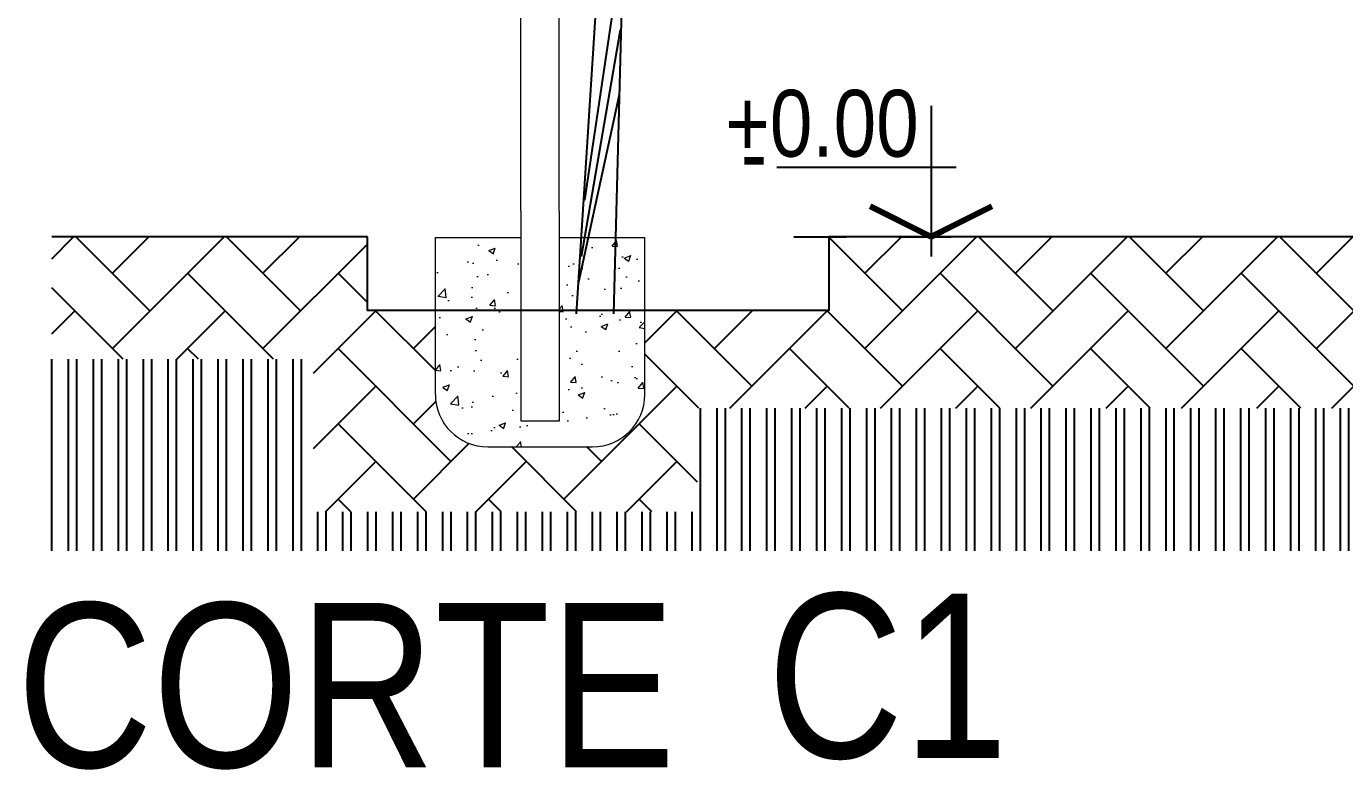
# Model space of a CAD drawing. Header units: millimetres. Extents: x 221 to 543, y -43 to 148.
# Drawn here: x 276.444 to 278.961, y 54.379 to 55.798 of the extents above; entities that cross this region are included whole.
import ezdxf
from ezdxf.enums import TextEntityAlignment as Align

# ---------------------------------------------------------------- set-up
doc = ezdxf.new("R2010")
doc.units = ezdxf.units.MM
doc.linetypes.add('DASHED', pattern=[19.05, 12.7, -6.35])
doc.linetypes.add('HIDDEN2', pattern=[4.7625, 3.175, -1.5875])
for name, color, linetype in [('0-4', 4, 'Continuous'), ('10-M-A-100', 3, 'Continuous'), ('10-NIVELES EN CORTE', 7, 'Continuous'), ('10-SOLADOS', 15, 'Continuous')]:
    doc.layers.add(name, color=color, linetype=linetype)
doc.styles.add('gardel', font='ARIALN.TTF')
doc.styles.add('NARROW', font='ARIALN.TTF')

# ---------------------------------------------------------------- blocks, each defined once
blk = doc.blocks.new('ARV08')
for p, q in [((-0.1693, 2.7256), (-0.0964, 0.0044)), ((0.056, 0.6097), (-0.1542, 2.0276)), ((0.1007, 0.0044), (-0.0259, 1.9665)), ((0.0744, 0.3084), (-0.1332, 1.5161)), ((0.0875, 0.1749), (-0.1279, 1.1723))]:
    blk.add_line(p, q)
blk = doc.blocks.new('cesto')
at = {"linetype": 'Continuous', "lineweight": 0}
h = blk.add_hatch(dxfattribs=at)
h.set_pattern_fill('NET', scale=0.200348, style=0)
h.set_pattern_definition([(0, (1071.191474, 99.407682), (0, 0.0250435), []), (90, (1071.191474, 99.407682), (-0.0250435, 2e-18), [])])
h.paths.add_polyline_path([(1081.5466, 100.2829), (1081.5466, 99.9764), (1081.7126, 99.9764), (1081.8976, 99.9764), (1081.8976, 100.2829)])
h = blk.add_hatch(dxfattribs=at)
h.set_pattern_fill('AR-CONC', scale=0.018, style=0)
h.set_pattern_definition([(50, (1073.17223, 108.05785), (0.1291068, -0.0112954), [0.0135, -0.1485]), (355, (1073.17223, 108.05785), (-0.0249752, 0.1353946), [0.0108, -0.1188]), (100.4514, (1073.18299, 108.05691), (0.1041317, 0.1240991), [0.0114732, -0.1262056]), (46.1842, (1073.17223, 108.09385), (0.1921034, -0.0297934), [0.02025, -0.22275]), (96.6356, (1073.18824, 108.09136), (0.1682393, 0.1753412), [0.0172099, -0.1893083]), (351.1842, (1073.17223, 108.09385), (0.168239, 0.1753413), [0.0162, -0.1782]), (21, (1073.19023, 108.08485), (0.1074433, -0.0724714), [0.0135, -0.1485]), (326, (1073.19023, 108.08485), (0.0437968, 0.130527), [0.0108, -0.1188]), (71.4514, (1073.19918, 108.07881), (0.1512401, 0.0580555), [0.0114732, -0.1262056]), (37.5, (1073.17223, 108.057848), (0.00218877, 0.0599209), [0, -0.11736, 0, -0.1206, 0, -0.11925]), (7.5, (1073.17223, 108.05785), (0.04735252, 0.0709941), [0, -0.06876, 0, -0.11466, 0, -0.04545]), (327.5, (1073.13209, 108.05785), (0.09608804, -0.00405988), [0, -0.045, 0, -0.1404, 0, -0.1863]), (317.5, (1073.11409, 108.05785), (0.1049735, 0.0180189), [0, -0.0585, 0, -0.09324, 0, -0.1323])])
h.paths.add_polyline_path([(1081.9221, 98.7063, 0.093453), (1081.8372, 98.7152), (1081.8368, 98.7051), (1081.8088, 98.7156), (1081.8374, 98.7252), (1081.8372, 98.7152, -0.093453), (1081.9221, 98.7063), (1081.9221, 98.8019), (1081.7588, 98.8019), (1081.7588, 98.4519), (1081.6853, 98.4519), (1081.6853, 98.8019), (1081.5221, 98.8019), (1081.5221, 98.5019, 0.414214), (1081.6221, 98.4019), (1081.8221, 98.4019, 0.414214), (1081.9221, 98.5019)])
at = {"color": 7, "linetype": 'Continuous', "lineweight": 0}
for p, q in [((1081.5221, 100.3019), (1081.5221, 100.2829)), ((1081.5221, 100.3019), (1081.9221, 100.3019)), ((1081.5221, 100.2829), (1081.9221, 100.2829)), ((1081.5221, 100.2829), (1081.5221, 99.9764)), ((1081.5466, 100.2829), (1081.5466, 99.9764)), ((1081.8976, 99.9764), (1081.8976, 100.2829)), ((1081.9221, 100.3019), (1081.9221, 100.2829)), ((1081.9221, 99.9764), (1081.9221, 100.2829)), ((1081.5221, 99.9764), (1081.5221, 99.9519)), ((1081.5221, 99.9764), (1081.7126, 99.9764)), ((1081.7126, 99.9764), (1081.9221, 99.9764)), ((1081.9221, 99.9764), (1081.9221, 99.9519)), ((1081.5221, 99.9519), (1081.9221, 99.9519)), ((1081.6853, 98.8519), (1081.6853, 99.9519)), ((1081.7588, 98.8519), (1081.7588, 99.9519)), ((1081.6853, 98.4519), (1081.7588, 98.4519)), ((1081.6853, 98.4019), (1081.7588, 98.4019))]:
    blk.add_line(p, q, dxfattribs=at)
at = {"color": 7, "linetype": 'DASHED', "lineweight": 0}
for p, q in [((1081.6853, 98.8519), (1081.6853, 98.4519)), ((1081.7588, 98.8519), (1081.7588, 98.4519)), ((1081.5221, 98.8019), (1081.6853, 98.8019)), ((1081.5221, 98.5019), (1081.5221, 98.8019)), ((1081.7588, 98.8019), (1081.9221, 98.8019)), ((1081.9221, 98.5019), (1081.9221, 98.8019)), ((1081.6221, 98.4019), (1081.8221, 98.4019))]:
    blk.add_line(p, q, dxfattribs=at)
for centre, start, end in [((1081.6221, 98.5019), 180, 270), ((1081.8221, 98.5019), 270, 360)]:
    blk.add_arc(centre, 0.1, start, end, dxfattribs=at)
blk = doc.blocks.new('NIVEL-CORTE')
at = {"color": 8}
for p, q in [((0, 0.3332), (0, -0.0499)), ((-0.0639, 0.1759), (0.3926, 0.1759))]:
    blk.add_line(p, q, dxfattribs=at)
at = {"layer": '10-M-A-100', "color": 8, "linetype": 'HIDDEN2', "ltscale": 0.03}
blk.add_line((0.3491, 0), (-0.0639, 0), dxfattribs=at)
at = {"layer": '10-NIVELES EN CORTE', "const_width": 0.015}
for points in [[(0, 0), (-0.1552, 0.0778)], [(0, 0), (0.1552, 0.0778)]]:
    blk.add_lwpolyline(points, dxfattribs=at)
at = {"layer": '10-NIVELES EN CORTE', "style": 'NARROW'}
blk.add_attdef('NIVEL', (0.0552, 0.2039), '', height=0.17, dxfattribs=at)

msp = doc.modelspace()

# ---------------------------------------------------------------- hatches: boundary and pattern name
h = msp.add_hatch()
h.set_pattern_fill('AR-HBONE', color=253, scale=0.001, style=0)
h.set_pattern_definition([(45, (-0.41486, 29.75082), (1e-17, 0.143684098), [0.3048, -0.1016]), (135, (-0.34302, 29.82266), (1e-17, 0.143684098), [0.3048, -0.1016])])
h.paths.add_polyline_path([(280.1617, 55.3964), (279.3316, 55.3964), (277.976, 55.3964), (277.976, 55.2557), (277.6249, 55.2557), (277.6249, 55.0952, -0.414214), (277.5249, 54.9952), (277.3249, 54.9952, -0.414214), (277.2249, 55.0952), (277.2249, 55.2557), (277.0951, 55.2557), (277.0951, 55.3964), (276.4924, 55.3964), (276.4924, 55.1625), (276.9924, 55.1625), (276.9924, 54.8714), (277.7254, 54.8714), (277.7254, 55.0691), (280.1617, 55.0691)])
h = msp.add_hatch()
h.set_pattern_fill('ANSI32', color=251, scale=0.005, angle=45, style=0)
h.set_pattern_definition([(90, (-0.41486, 29.750815), (-0.047625, 3e-18), []), (90, (-0.398987, 29.76669), (-0.047625, 3e-18), [])])
h.paths.add_polyline_path([(282.1475, 55.0691), (279.8998, 55.0691), (279.8998, 54.7971), (282.1475, 54.7971)])
h.paths.add_polyline_path([(284.4293, 55.0691), (282.1475, 55.0691), (282.1475, 54.7971), (284.4293, 54.7971)])
h.paths.add_polyline_path([(285.9377, 55.0691), (284.4293, 55.0691), (284.4293, 54.7971), (285.9377, 54.7971)])
h.paths.add_polyline_path([(288.6758, 55.0691), (285.9377, 55.0691), (285.9377, 54.7971), (288.6758, 54.7971)])
h.paths.add_polyline_path([(290.9879, 55.0691), (288.6758, 55.0691), (288.6758, 54.7971), (290.9879, 54.7971)])
h.paths.add_polyline_path([(292.6304, 55.0691), (290.9879, 55.0691), (290.9879, 54.7971), (292.6304, 54.7971)])
h.paths.add_polyline_path([(279.8998, 55.0691), (277.7254, 55.0691), (277.7254, 54.8714), (276.9924, 54.8714), (276.9924, 55.1625), (276.4924, 55.1625), (276.4924, 55.0222), (276.4924, 54.7971), (279.8998, 54.7971)])

# ---------------------------------------------------------------- linework, layer by layer
at = {"color": 6}
for p, q in [((277.0951, 55.3964), (276.4924, 55.3964)), ((279.3316, 55.3964), (277.976, 55.3964))]:
    msp.add_line(p, q, dxfattribs=at)
msp.add_lwpolyline([(277.976, 55.3964), (277.976, 55.2557), (277.0951, 55.2557), (277.0951, 55.3964)], dxfattribs=at)

# ---------------------------------------------------------------- block references
at = {"xscale": -0.3583999999996195, "yscale": 0.3583999999999889, "zscale": 0.3584000000000001}
msp.add_blockref('ARV08', (277.5305, 55.248), dxfattribs=at)
at = {"color": 3}
ref = msp.add_blockref('NIVEL-CORTE', (278.1714, 55.3964), dxfattribs=dict(at, xscale=-0.75, yscale=0.75, zscale=0.75))
ref.add_attrib('NIVEL', '+0.00', (277.7783, 55.5493), dxfattribs={"layer": '10-NIVELES EN CORTE', "height": 0.1275, "style": 'NARROW'})
at = {"layer": '0-4'}
msp.add_blockref('cesto', (-804.2972, -43.4066), dxfattribs=at)

# ---------------------------------------------------------------- texts
at = {"color": 0, "style": 'NARROW'}
msp.add_text('-', height=0.1315, dxfattribs=at).set_placement((277.8082, 55.4906))
at = {"layer": '10-SOLADOS', "color": 7, "ltscale": 0.1, "style": 'gardel'}
for tag, p in [('CORTE', (277.0545, 54.5407)), ('C1', (278.0887, 54.5587))]:
    msp.add_attdef(tag, text='', height=0.3137, dxfattribs=at).set_placement(p, align=Align.MIDDLE)

doc.saveas('drawing.dxf')
